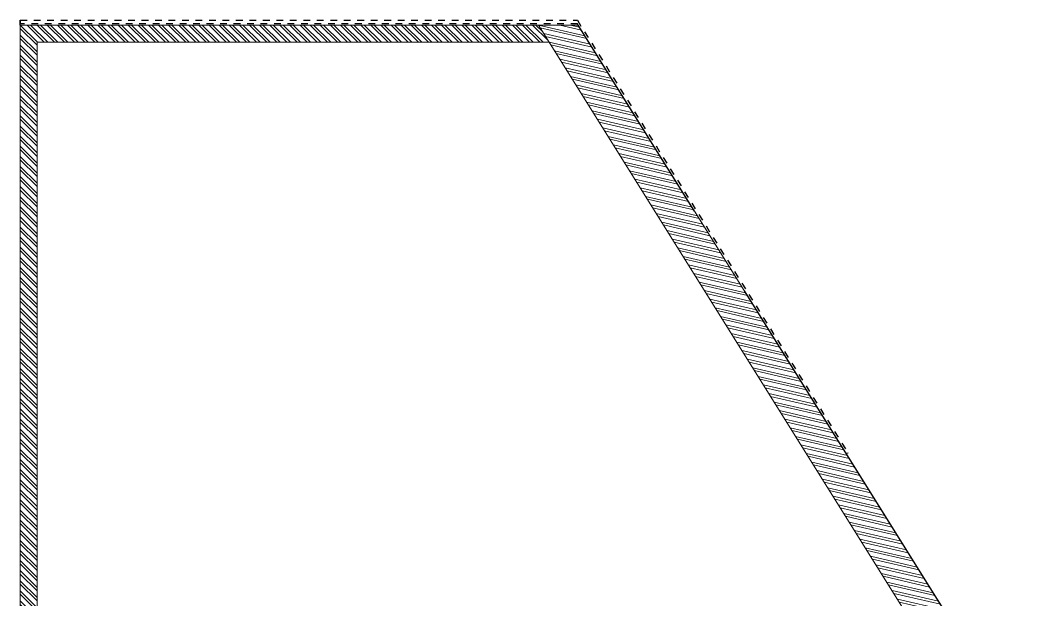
# Model space of a CAD drawing. Header units: metres. Extents: x -0.4 to 24.6, y -3.6 to 22.1.
# Drawn here: x 1.19 to 16.24, y 13.48 to 22.08 of the extents above; entities that cross this region are included whole.
import ezdxf

# ---------------------------------------------------------------- set-up
doc = ezdxf.new("R2010")
doc.units = ezdxf.units.M
doc.linetypes.add('DASH', pattern=[0.2, 0.1, -0.1])
for name, color, linetype in [('02_MURS_MAISON-S', 7, 'CONTINUOUS'), ('02_MURS_MAISON-S-SH', 7, 'CONTINUOUS'), ('22_COUVERTURE-R', 7, 'CONTINUOUS'), ('Z_03_R-1-F', 7, 'CONTINUOUS')]:
    doc.layers.add(name, color=color, linetype=linetype)

msp = doc.modelspace()

# ---------------------------------------------------------------- hatches: boundary and pattern name
at = {"layer": '02_MURS_MAISON-S-SH', "lineweight": 18}
h = msp.add_hatch(dxfattribs=at)
h.set_pattern_fill('NEN metselwerk van baksteen (arcering)', color=256, style=0, pattern_type=2)
h.set_pattern_definition([(-45, (1.18835, 22.00709), (0.07499985, 0.07499985), []), (-45, (1.18835, 21.95709), (0.07499985, 0.07499985), [])])
h.paths.add_polyline_path([(1.188, 22.007), (1.188, 6.396), (1.438, 6.396), (1.438, 21.751), (9.035, 21.751), (8.875, 22.007)], flags=16)
h = msp.add_hatch(dxfattribs=at)
h.set_pattern_fill('NEN metselwerk van baksteen (arcering)', color=256, style=0, pattern_type=2)
h.set_pattern_definition([(-13, (8.87529, 22.00709), (0.0238596, 0.1033473), []), (-13, (8.90178, 21.96469), (0.0238596, 0.1033473), [])])
h.paths.add_polyline_path([(8.875, 22.007), (14.846, 12.451), (15.436, 12.451), (9.465, 22.007)], flags=16)

# ---------------------------------------------------------------- linework, layer by layer
at = {"layer": '02_MURS_MAISON-S', "lineweight": 0}
for points in [[(1.188, 22.007), (1.188, 6.396), (1.438, 6.396), (1.438, 21.751), (9.035, 21.751), (8.875, 22.007)], [(8.875, 22.007), (14.846, 12.451), (15.436, 12.451), (9.465, 22.007)]]:
    msp.add_lwpolyline(points, close=True, dxfattribs=at)
at = {"layer": '22_COUVERTURE-R', "color": 7, "linetype": 'DASH'}
for points in [[(1.188, 22.007), (1.188, 22.077)], [(1.188, 22.077), (9.453, 22.077)], [(1.188, 22.077), (1.188, 22.026)], [(9.453, 22.026), (1.188, 22.026)], [(9.453, 22.077), (13.468, 15.653)], [(9.465, 22.007), (9.453, 22.026)], [(13.468, 15.653), (13.439, 15.647)]]:
    msp.add_lwpolyline(points, dxfattribs=at)
at = {"layer": 'Z_03_R-1-F', "color": 7}
for points in [[(11.19, 19.246), (9.465, 22.007)], [(16.237, 11.17), (11.932, 18.059)]]:
    msp.add_lwpolyline(points, dxfattribs=at)

doc.saveas('drawing.dxf')
